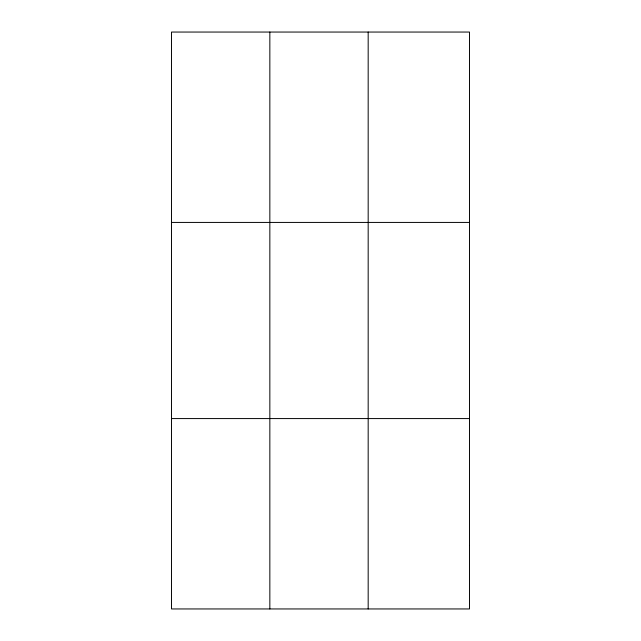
<?xml version="1.0" encoding="UTF-8"?>
<svg xmlns="http://www.w3.org/2000/svg" width="641" height="641" viewBox="0 0 641 641"><rect width="100%" height="100%" fill="white"/><g stroke="black" fill="none" stroke-linecap="round" stroke-linejoin="round"><path stroke-width="0.96" d="M269.845 608.95L269.845 32.05M368.174 608.95L368.174 32.05M171.516 222.427L469.484 222.427M171.516 418.573L469.484 418.573M469.484 545.491L469.484 608.95L171.516 608.95L171.516 32.05L469.484 32.05L469.484 545.491"/></g></svg>
